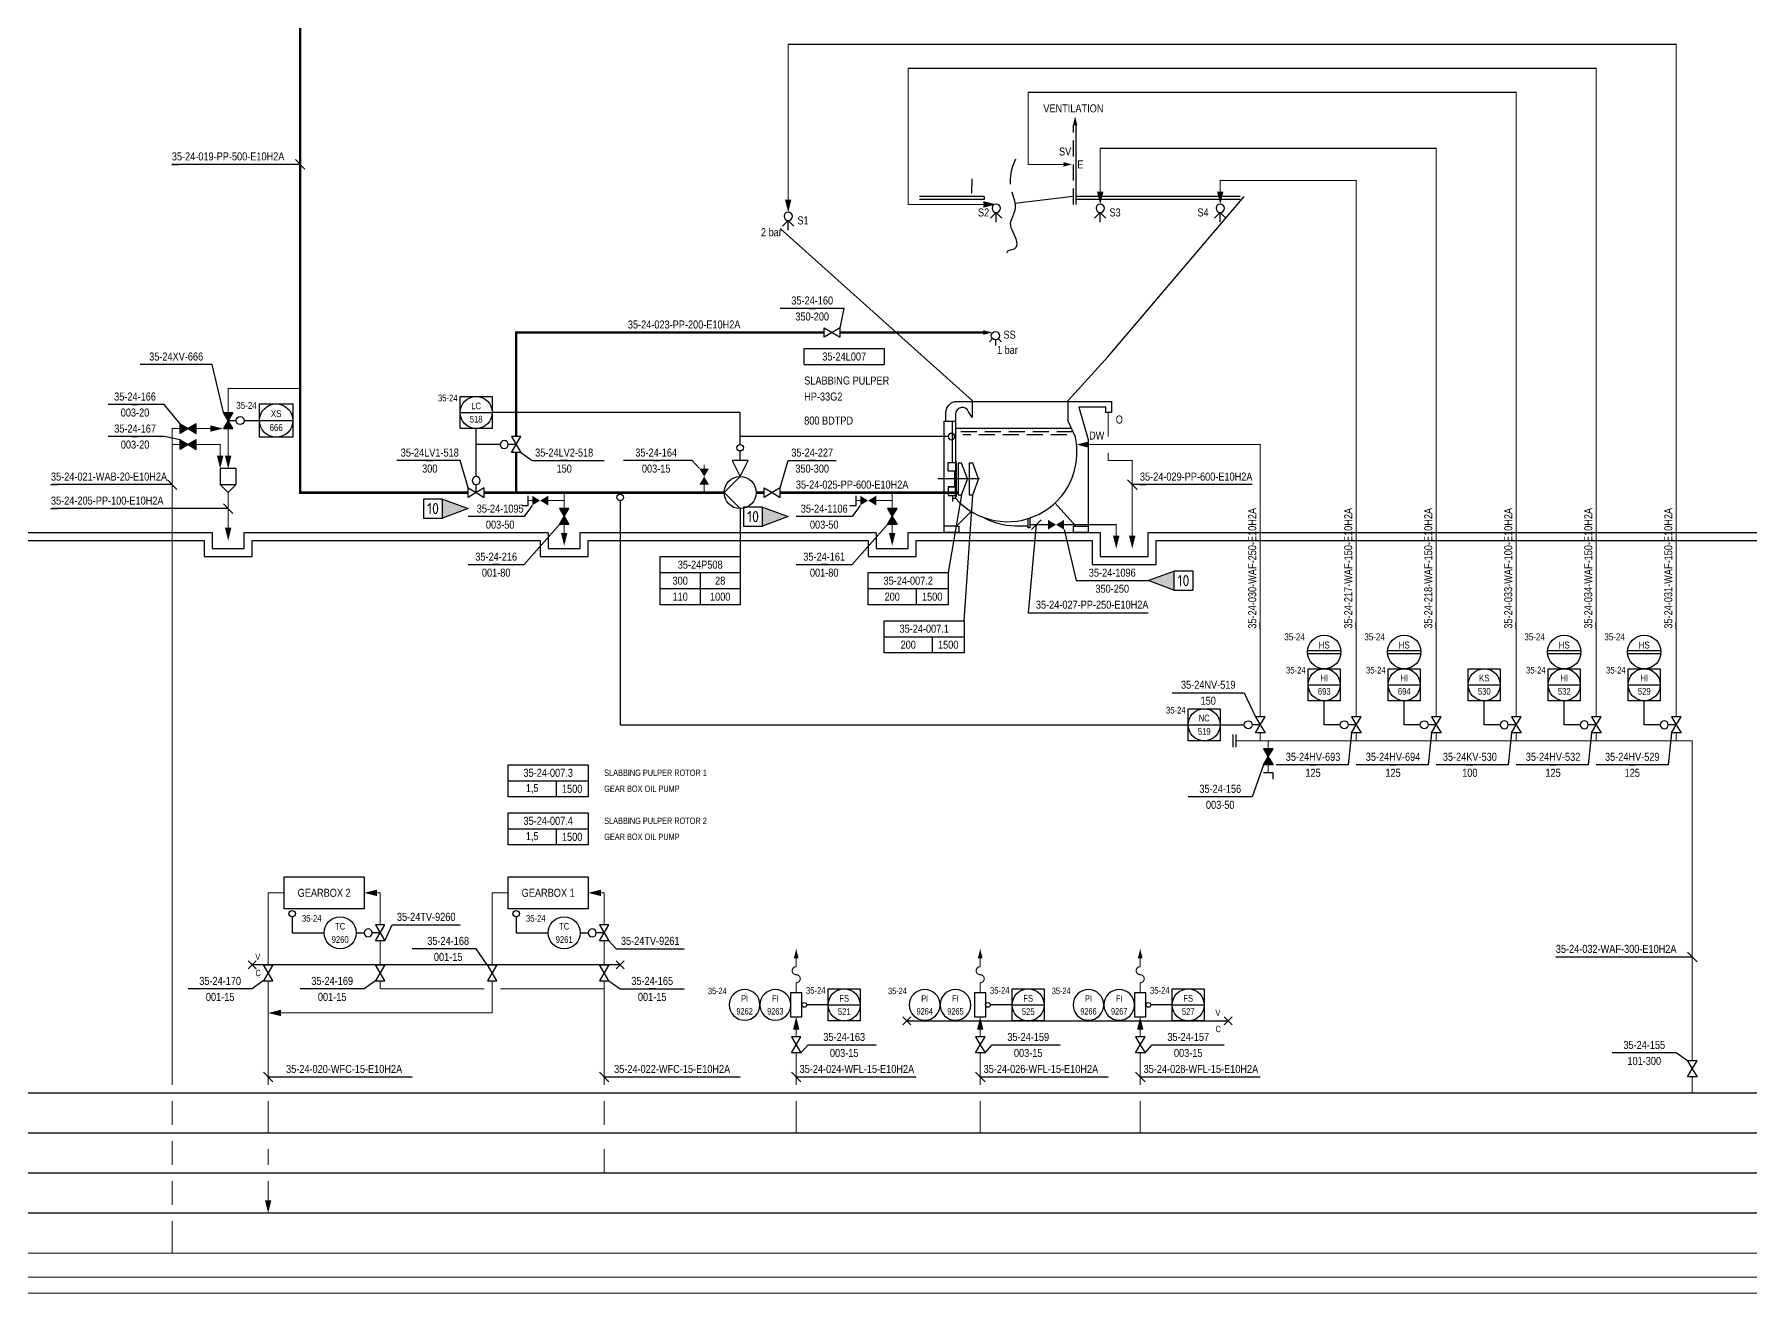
# Model space of a CAD drawing. Header units: millimetres. Extents: x -55 to 6506, y -5 to 599.
# Drawn here: x 949 to 1486, y 0 to 393 of the extents above; entities that cross this region are included whole.
import ezdxf
from ezdxf.enums import TextEntityAlignment as Align

# ---------------------------------------------------------------- set-up
doc = ezdxf.new("R2010")
doc.units = ezdxf.units.MM
doc.header["$LTSCALE"] = 10
doc.header["$MEASUREMENT"] = 0
doc.linetypes.add('DASHDOT', pattern=[25.4, 12.7, -6.35, 0, -6.35])
doc.linetypes.add('DASHED', pattern=[0.75, 0.5, -0.25])
doc.layers.get('0').update_dxf_attribs({"linetype": 'CONTINUOUS'})
for name, color, linetype in [('P-A-SHEET', 3, 'CONTINUOUS'), ('P-AIR', 7, 'CONTINUOUS'), ('P-COOLING_WATER', 3, 'CONTINUOUS'), ('P-CVPOS', 7, 'CONTINUOUS'), ('P-DELIVERY_LIMIT', 1, 'DASHDOT'), ('P-EQUIPMENT_POS', 7, 'CONTINUOUS'), ('P-EQUIPMENTS', 7, 'CONTINUOUS'), ('P-FITTINGS', 7, 'CONTINUOUS'), ('P-FLOOR', 7, 'CONTINUOUS'), ('P-INSTRPOS', 7, 'CONTINUOUS'), ('P-INSTRPOS_TEXTS', 7, 'CONTINUOUS'), ('P-INSTRU', 7, 'CONTINUOUS'), ('P-LINEPOS', 7, 'CONTINUOUS'), ('P-MASS1', 6, 'CONTINUOUS'), ('P-MOTOR_POS', 7, 'CONTINUOUS'), ('P-OTHER', 7, 'CONTINUOUS'), ('P-PUMP_POS', 7, 'CONTINUOUS'), ('P-PUMPS', 7, 'CONTINUOUS'), ('P-REJECT', 22, 'CONTINUOUS'), ('P-REVISIONS', 1, 'CONTINUOUS'), ('P-SEALING_WATER', 3, 'CONTINUOUS'), ('P-SYMB', 7, 'CONTINUOUS'), ('P-TEXT', 7, 'CONTINUOUS'), ('P-VALVEPOS', 7, 'CONTINUOUS'), ('P-VENTS', 7, 'CONTINUOUS'), ('P-WATER', 3, 'CONTINUOUS'), ('P-WHITE_WATER', 3, 'CONTINUOUS'), ('PI0ATT', 7, 'CONTINUOUS')]:
    doc.layers.add(name, color=color, linetype=linetype)
doc.styles.add('Arial', font='ARIALN.TTF')
doc.styles.add('ARIALN', font='ARIALN.TTF')
doc.styles.add('CTS_REV', font='isocp.shx')
doc.styles.add('ROMANS', font='ARIALN.TTF')
doc.styles.get("Standard").update_dxf_attribs({"font": 'ARIALN.TTF'})

# ---------------------------------------------------------------- blocks, each defined once
blk = doc.blocks.new('PPI_0900A')
at = {"color": 0, "linetype": 'ByBlock'}
blk.add_line((-1, 0), (1, 0), dxfattribs=at)
blk = doc.blocks.new('PPI_1200A')
at = {"color": 0, "linetype": 'ByBlock'}
blk.add_circle((0, 0), 6, dxfattribs=at)
blk = doc.blocks.new('PPI_1204A')
at = {"color": 0, "linetype": 'ByBlock'}
for p, q in [((-6, -6), (-6, 6)), ((-6, 6), (6, 6)), ((-6, 0), (6, 0)), ((6, 6), (6, -6)), ((6, -6), (-6, -6))]:
    blk.add_line(p, q, dxfattribs=at)
blk.add_circle((0, 0), 6, dxfattribs=at)
blk = doc.blocks.new('PPI_0100X')
at = {"color": 0}
blk.add_circle((0, 0), 0.75, dxfattribs=at)
at = {"layer": 'PI0ATT', "color": 0, "flags": 1}
for tag, p in [('ANTNIMI', (-0.88, -0.31)), ('ANTPOS', (-0.88, -0.39)), ('ANTPNIM', (-0.88, -0.48)), ('ANTDN', (-0.88, -0.56)), ('ANTPN', (-0.88, -0.64)), ('ANTMAT', (-0.88, -0.73)), ('ANTLIIT', (-0.88, -0.81)), ('ANTPITU', (-0.88, -0.89)), ('ANTERI1', (-0.88, -0.98)), ('ANTPHAV', (-0.88, -1.06)), ('ANTSIPO', (-0.88, -1.14)), ('ANTAILY', (-0.88, -1.23)), ('ANTTIH', (-0.88, -1.31)), ('ANTALUE', (-0.88, -1.39)), ('ANTKPAI', (-0.88, -1.48)), ('ANTLMP', (-0.88, -1.56)), ('ANTYLAM', (-0.88, -1.64)), ('ANTLISA', (-0.88, -1.73))]:
    blk.add_attdef(tag, p, '', height=0.05, dxfattribs=at)
blk = doc.blocks.new('PPI_1000A')
at = {"color": 0, "linetype": 'ByBlock'}
blk.add_line((-1, 0), (1, 0), dxfattribs=at)
blk = doc.blocks.new('P7A1120')
at = {"color": 0, "linetype": 'ByBlock'}
blk.add_line((0, 0), (0, 3), dxfattribs=at)
for points in [[(-3, 1.8), (0, 0), (-3, -1.8)], [(3, 1.8), (0, 0), (3, -1.8)]]:
    blk.add_lwpolyline(points, close=True, dxfattribs=at)
blk.add_lwpolyline([(-1.5, 4.5, 1), (1.5, 4.5, 1)], format="xyb", close=True, dxfattribs=at)
blk = doc.blocks.new('P7A0200')
at = {"color": 0, "linetype": 'ByBlock'}
for p, q in [((0, 5), (5, 0)), ((5, 0), (0, -5))]:
    blk.add_line(p, q, dxfattribs=at)
blk.add_lwpolyline([(0, -5, 1), (0, 5, 1)], format="xyb", close=True, dxfattribs=at)
blk = doc.blocks.new('PPI_1100A')
at = {"color": 0, "linetype": 'ByBlock'}
blk.add_line((0, 0), (2, 0), dxfattribs=at)
blk = doc.blocks.new('P7A1105')
at = {"color": 0, "linetype": 'ByBlock'}
for points in [[(-3, 1.8), (-3, -1.8), (0, 0)], [(0, 0), (3, 1.8), (3, -1.8)]]:
    blk.add_solid(points, dxfattribs=at)
blk = doc.blocks.new('P7A1305')
at = {"color": 0, "linetype": 'ByBlock'}
blk.add_solid([(-4, -1), (-4, 1), (0, 0)], dxfattribs=at)
blk = doc.blocks.new('P7A1100')
at = {"color": 0, "linetype": 'ByBlock'}
for points in [[(-3, -1.8), (-3, 1.8), (0, 0)], [(3, -1.8), (3, 1.8), (0, 0)]]:
    blk.add_lwpolyline(points, close=True, dxfattribs=at)
blk = doc.blocks.new('P7A1212')
at = {"color": 0, "linetype": 'ByBlock'}
for p, q in [((0, -1.5), (0, 1.5)), ((2, -1.5), (0, -1.5))]:
    blk.add_line(p, q, dxfattribs=at)
blk = doc.blocks.new('P7A13E8')
at = {"color": 0, "linetype": 'Continuous'}
for points in [[(0, 5), (0, 8)], [(-2.5, 5), (2.5, 5), (0, 0), (-2.5, 5)]]:
    blk.add_lwpolyline(points, dxfattribs=at)
for start, end in [(90, 270), (270, 90)]:
    blk.add_arc((0, 9), 1, start, end, dxfattribs=at)
blk = doc.blocks.new('CVMFD5F')
at = {"color": 0, "linetype": 'Continuous'}
blk.add_lwpolyline([(-1.5, 4.5, -1), (1.5, 4.5, -1), (-1.5, 4.5)], format="xyb", close=True, dxfattribs=at)
blk.add_lwpolyline([(0, 0), (0, 3)], dxfattribs=at)
at = {"layer": 'P-VENTS', "color": 7, "linetype": 'Continuous'}
for points in [[(-3, -1.8), (-3, 1.8), (0, 0)], [(3, -1.8), (3, 1.8), (0, 0)]]:
    blk.add_lwpolyline(points, close=True, dxfattribs=at)
blk = doc.blocks.new('CVM0194')
at = {"color": 0, "linetype": 'Continuous'}
blk.add_lwpolyline([(-1.5, 4.5, -1), (1.5, 4.5, -1), (-1.5, 4.5)], format="xyb", close=True, dxfattribs=at)
blk.add_lwpolyline([(0, 0), (0, 3)], dxfattribs=at)
at = {"layer": 'P-VENTS', "color": 7, "linetype": 'Continuous'}
for points in [[(-3, -1.8), (-3, 1.8), (0, 0)], [(3, -1.8), (3, 1.8), (0, 0)]]:
    blk.add_lwpolyline(points, close=True, dxfattribs=at)
blk = doc.blocks.new('PRM2AED')
h = blk.add_hatch(color=0)
h.paths.add_polyline_path([(-3, 1.8), (-3, -1.8), (0, 0)])
h.paths.add_polyline_path([(3, -1.8), (3, 1.8), (0, 0)])
at = {"layer": 'P-VENTS', "color": 7, "linetype": 'Continuous'}
for points in [[(-3, -1.8), (-3, 1.8), (0, 0)], [(3, -1.8), (3, 1.8), (0, 0)]]:
    blk.add_lwpolyline(points, close=True, dxfattribs=at)
blk = doc.blocks.new('P7A1304')
at = {"color": 0, "linetype": 'ByBlock'}
blk.add_line((1.5, 1.5), (-1.5, -1.5), dxfattribs=at)
blk = doc.blocks.new('PPI_1302A-25_0')
at = {"color": 0, "linetype": 'ByBlock'}
for p, q in [((0, -5), (0, 0)), ((0, 0), (25, 0)), ((25, 0), (25, -5)), ((0, -5), (25, -5))]:
    blk.add_line(p, q, dxfattribs=at)
blk = doc.blocks.new('PPI_0521A-25_0')
at = {"color": 0, "linetype": 'ByBlock'}
for p, q in [((0, 0), (25, 0)), ((0, -15), (0, 0)), ((25, 0), (25, -15)), ((0, -5), (25, -5)), ((12.5, -5), (12.5, -15)), ((0, -10), (25, -10)), ((25, -15), (0, -15))]:
    blk.add_line(p, q, dxfattribs=at)
blk = doc.blocks.new('p7a1370')
at = {"color": 0, "linetype": 'ByBlock'}
for p, q in [((1.25, 1.25), (-1.25, -1.25)), ((-1.25, 1.25), (1.25, -1.25))]:
    blk.add_line(p, q, dxfattribs=at)
blk = doc.blocks.new('CVM07D5')
at = {"color": 0, "linetype": 'Continuous'}
blk.add_lwpolyline([(-1.5, 4.5, -1), (1.5, 4.5, -1), (-1.5, 4.5)], format="xyb", close=True, dxfattribs=at)
blk.add_lwpolyline([(0, 0), (0, 3)], dxfattribs=at)
at = {"layer": 'P-VENTS', "color": 0, "linetype": 'Continuous'}
for points in [[(-3, -1.8), (-3, 1.8), (0, 0)], [(3, -1.8), (3, 1.8), (0, 0)]]:
    blk.add_lwpolyline(points, close=True, dxfattribs=at)
blk = doc.blocks.new('P7A1214')
at = {"color": 0, "linetype": 'ByBlock'}
for p, q in [((-1, 2), (-1, -2)), ((0, 2), (0, -2))]:
    blk.add_line(p, q, dxfattribs=at)
blk = doc.blocks.new('PRM1C26')
at = {"layer": 'P-OTHER'}
h = blk.add_hatch(color=0, dxfattribs=at)
h.dxf.hatch_style = 1
h.paths.add_polyline_path([(-3, -1.8), (-3, 1.8), (0, 0)])
h.paths.add_polyline_path([(3, -1.8), (3, 1.8), (0, 0)])
at = {"layer": 'P-VENTS', "color": 0, "linetype": 'Continuous'}
for points in [[(-3, -1.8), (-3, 1.8), (0, 0)], [(3, -1.8), (3, 1.8), (0, 0)]]:
    blk.add_lwpolyline(points, close=True, dxfattribs=at)
blk = doc.blocks.new('PPI_0102B')
at = {"color": 0, "linetype": 'ByBlock'}
blk.add_circle((0, -1), 1, dxfattribs=at)
blk = doc.blocks.new('PPI_1504A-25_0')
at = {"color": 0, "linetype": 'ByBlock'}
for p, q in [((0, 0), (25, 0)), ((0, -10), (0, 0)), ((25, 0), (25, -10)), ((0, -5), (25, -5)), ((15, -5), (15, -10)), ((25, -10), (0, -10))]:
    blk.add_line(p, q, dxfattribs=at)
blk = doc.blocks.new('PPI_1202A')
at = {"color": 0, "linetype": 'ByBlock'}
for p, q in [((-5.98, 0.5), (5.98, 0.5)), ((-5.98, -0.5), (5.98, -0.5))]:
    blk.add_line(p, q, dxfattribs=at)
blk.add_circle((0, 0), 6, dxfattribs=at)
blk = doc.blocks.new('PRME94B')
at = {"layer": 'P-OTHER'}
h = blk.add_hatch(color=0, dxfattribs=at)
h.paths.add_polyline_path([(-3, 1.8), (-3, -1.8), (0, 0)])
h.paths.add_polyline_path([(3, -1.8), (3, 1.8), (0, 0)])
at = {"layer": 'P-VENTS', "color": 0, "linetype": 'Continuous'}
for points in [[(-3, -1.8), (-3, 1.8), (0, 0)], [(3, -1.8), (3, 1.8), (0, 0)]]:
    blk.add_lwpolyline(points, close=True, dxfattribs=at)
blk.add_lwpolyline([(-1.5, 4.5, -1), (1.5, 4.5, -1), (-1.5, 4.5)], format="xyb", close=True, dxfattribs=at)
blk.add_lwpolyline([(0, 0), (0, 3)], dxfattribs=at)
blk = doc.blocks.new('PRME959')
at = {"layer": 'P-OTHER'}
h = blk.add_hatch(color=0, dxfattribs=at)
h.paths.add_polyline_path([(-3, 1.8), (-3, -1.8), (0, 0)])
h.paths.add_polyline_path([(3, -1.8), (3, 1.8), (0, 0)])
at = {"layer": 'P-VENTS', "color": 0, "linetype": 'Continuous'}
for points in [[(-3, -1.8), (-3, 1.8), (0, 0)], [(3, -1.8), (3, 1.8), (0, 0)]]:
    blk.add_lwpolyline(points, close=True, dxfattribs=at)
blk = doc.blocks.new('PRME965')
at = {"layer": 'P-OTHER'}
h = blk.add_hatch(color=0, dxfattribs=at)
h.paths.add_polyline_path([(-3, 1.8), (-3, -1.8), (0, 0)])
h.paths.add_polyline_path([(3, -1.8), (3, 1.8), (0, 0)])
at = {"layer": 'P-VENTS', "color": 0, "linetype": 'Continuous'}
for points in [[(-3, -1.8), (-3, 1.8), (0, 0)], [(3, -1.8), (3, 1.8), (0, 0)]]:
    blk.add_lwpolyline(points, close=True, dxfattribs=at)
blk = doc.blocks.new('P7A1220')
at = {"color": 0, "linetype": 'ByBlock'}
for p, q in [((-1.8, -4.3), (0, -2.5)), ((0, -5.5), (0, -2.5)), ((0, -2.5), (1.8, -4.3))]:
    blk.add_line(p, q, dxfattribs=at)
blk.add_lwpolyline([(-1.3, -1.2, 1), (1.3, -1.2, 1)], format="xyb", close=True, dxfattribs=at)
blk = doc.blocks.new('CVMF6FF')
at = {"color": 0, "linetype": 'Continuous'}
blk.add_lwpolyline([(-1.5, 4.5, -1), (1.5, 4.5, -1), (-1.5, 4.5)], format="xyb", close=True, dxfattribs=at)
blk.add_lwpolyline([(0, 0), (0, 3)], dxfattribs=at)
at = {"layer": 'P-VENTS', "color": 0, "linetype": 'Continuous'}
for points in [[(-3, -1.8), (-3, 1.8), (0, 0)], [(3, -1.8), (3, 1.8), (0, 0)]]:
    blk.add_lwpolyline(points, close=True, dxfattribs=at)
blk = doc.blocks.new('P7A1372')
at = {"color": 0, "linetype": 'ByBlock'}
blk.add_lwpolyline([(-14, 3), (-14, -3), (-8, -3), (-8, 3)], close=True, dxfattribs=at)
blk.add_lwpolyline([(-8, 3), (0, 0), (-8, -3)], dxfattribs=at)
blk.add_solid([(-8, -3), (-8, 3), (0, 0)], dxfattribs=at)
at = {"color": 7, "linetype": 'Continuous', "style": 'CTS_REV'}
blk.add_attdef('A', text='', height=3.5, dxfattribs=at).set_placement((-11, 0), align=Align.MIDDLE)
blk = doc.blocks.new('P7A1369')
at = {"color": 0, "linetype": 'ByBlock'}
blk.add_lwpolyline([(8, -3), (0, 0), (8, 3)], dxfattribs=at)
blk.add_lwpolyline([(14, -3), (14, 3), (8, 3), (8, -3)], close=True, dxfattribs=at)
blk.add_solid([(8, 3), (8, -3), (0, 0)], dxfattribs=at)
at = {"color": 7, "linetype": 'Continuous', "style": 'CTS_REV'}
blk.add_attdef('A', text='', height=3.5, dxfattribs=at).set_placement((11, 0), align=Align.MIDDLE)

msp = doc.modelspace()

# ---------------------------------------------------------------- linework, layer by layer
at = {"layer": 'P-A-SHEET', "color": 7, "const_width": 0.35}
for points in [[(-50, 0), (6501, 0), (6501, 594), (-50, 594)], [(-45, 5), (6496, 5), (6496, 589), (-45, 589)]]:
    msp.add_lwpolyline(points, close=True, dxfattribs=at)
at = {"layer": 'P-AIR', "linetype": 'DASHED'}
msp.add_lwpolyline([(1274.2, 340), (1274.2, 364.7)], dxfattribs=at)
at = {"layer": 'P-AIR'}
msp.add_lwpolyline([(1275, 340), (1275, 364.7)], dxfattribs=at)
at = {"layer": 'P-COOLING_WATER', "const_width": 0.35}
for points in [[(5972.5, 37.5), (15, 37.5)], [(15, 25), (5972.5, 25)]]:
    msp.add_lwpolyline(points, dxfattribs=at)
at = {"layer": 'P-CVPOS'}
for points in [[(1008.5, 275), (1005, 290), (982.5, 290)], [(1085, 251.5), (1082.5, 260), (1062.75, 260)], [(1101.5, 262.5), (1105, 260), (1127.5, 260)], [(1305, 187.5), (1327.5, 187.5), (1331, 180)], [(1361, 175), (1360, 165), (1337.5, 165)], [(1386, 175), (1385, 165), (1362.5, 165)], [(1411, 175), (1410, 165), (1387.5, 165)], [(1436, 175), (1435, 165), (1412.5, 165)], [(1461, 175), (1460, 165), (1437.5, 165)], [(1059, 110), (1061.25, 115), (1082.5, 115)], [(1129, 110), (1131.25, 107.5), (1152.5, 107.5)]]:
    msp.add_lwpolyline(points, dxfattribs=at)
at = {"layer": 'P-DELIVERY_LIMIT'}
for points in [[(1132.5, 102.5), (1017.5, 102.5)], [(1222.02, 85), (1322.5, 85)]]:
    msp.add_lwpolyline(points, dxfattribs=at)
at = {"layer": 'P-EQUIPMENTS'}
for points in [[(1237.28, 249.14), (1237.28, 248.25, 0.774592), (1274.74, 267.27), (1272.5, 272.35), (1272.5, 278.75), (1285, 292.5), (1327.5, 342.5)], [(1182.5, 332.5), (1242.5, 278.75), (1242.5, 273.46), (1241.37, 275.27, 0.827046), (1237.28, 274.49), (1237.28, 268.5), (1237.28, 259.36)], [(1234.27, 272.35), (1234.27, 274.98, -0.414214), (1237.77, 278.48), (1242.5, 278.48)], [(1260.03, 239.5), (1255.77, 239.5, -0.123626), (1245.61, 242.4)]]:
    msp.add_lwpolyline(points, format="xyb", dxfattribs=at)
for points in [[(1242.5, 278.48), (1272.5, 278.48)], [(1272.5, 278.48), (1286.04, 278.48), (1286.04, 275), (1284.22, 275), (1284.22, 276.66), (1275.84, 276.66), (1278.75, 266.58), (1278.75, 237.5), (1274.2, 237.5), (1274.2, 239.55), (1274.9, 239.55), (1268.38, 246.74)], [(1242.15, 244.13), (1237.62, 239.55), (1238.33, 239.55), (1238.33, 237.5), (1233.75, 237.5), (1233.75, 272.35), (1234.27, 272.35), (1237.28, 272.35)], [(1236.29, 259.36), (1236.29, 272.35)], [(1273.54, 270), (1237.28, 270)], [(1235, 251.8), (1237.28, 251.8), (1237.28, 256.7), (1236.92, 256.7), (1236.92, 251.8)], [(1236.29, 249.14), (1236.29, 247.25)], [(1236.29, 248.25), (1237.28, 248.25)], [(1237.28, 249.14), (1237.28, 248.25)], [(1260.53, 239), (1260.03, 239), (1260.03, 241.88)], [(1260.53, 242.04), (1260.53, 240), (1260.53, 239)], [(1237.62, 239.55), (1233.75, 239.55)], [(1274.9, 239.55), (1278.75, 239.55)]]:
    msp.add_lwpolyline(points, dxfattribs=at)
at = {"layer": 'P-EQUIPMENTS', "linetype": 'DASHED'}
for points in [[(1273.98, 269), (1237.28, 269)], [(1272.07, 268), (1239.52, 268)]]:
    msp.add_lwpolyline(points, dxfattribs=at)
at = {"layer": 'P-EQUIPMENTS'}
for points in [[(1237.28, 256.7), (1235, 256.7), (1235, 259.36), (1237.28, 259.36)], [(1237.62, 254.25), (1237.62, 259.15), (1237.62, 259.64), (1237.28, 259.64), (1237.28, 249.35), (1237.28, 248.86), (1237.62, 248.86)], [(1237.28, 251.8), (1235, 251.8), (1235, 249.14), (1237.28, 249.14)]]:
    msp.add_lwpolyline(points, close=True, dxfattribs=at)
at = {"layer": 'P-FLOOR'}
for points in [[(772.5, 237.5), (1005, 237.5), (1005, 232.5), (1015, 232.5), (1015, 237.5), (1110, 237.5), (1110, 232.5), (1120, 232.5), (1120, 237.5), (1212.5, 237.5), (1212.5, 232.5), (1222.5, 232.5), (1222.5, 237.5), (1282.5, 237.5), (1282.5, 230), (1297.5, 230), (1297.5, 237.5), (1501.25, 237.5)], [(775, 235), (1002.5, 235), (1002.5, 230), (1017.5, 230), (1017.5, 235), (1107.5, 235), (1107.5, 230), (1122.5, 230), (1122.5, 235), (1210, 235), (1210, 230), (1225, 230), (1225, 235), (1280, 235), (1280, 227.5), (1300, 227.5), (1300, 235), (1498.75, 235)]]:
    msp.add_lwpolyline(points, dxfattribs=at)
at = {"layer": 'P-INSTRU'}
for points in [[(1235, 267.5), (1170, 267.5), (1170, 275), (1092.5, 275)], [(1015, 272.5), (1019.78, 272.5)], [(1087.5, 255), (1087.5, 270)], [(1095, 265), (1087.5, 265)], [(1170, 265), (1170, 267.5)], [(1132.5, 247.5), (1132.5, 177.5), (1310, 177.5)], [(1357.5, 177.5), (1352.5, 177.5), (1352.5, 185)], [(1382.5, 177.5), (1377.5, 177.5), (1377.5, 185)], [(1407.5, 177.5), (1402.5, 177.5), (1402.5, 185)], [(1432.5, 177.5), (1427.5, 177.5), (1427.5, 185)], [(1457.5, 177.5), (1452.5, 177.5), (1452.5, 185)], [(1320, 177.5), (1327.5, 177.5)], [(1030, 117.5), (1030, 112.5), (1040, 112.5)], [(1100, 117.5), (1100, 112.5), (1110, 112.5)], [(1050, 112.5), (1052.5, 112.5)], [(1120, 112.5), (1122.5, 112.5)], [(1197.5, 90), (1190.79, 90)], [(1255, 90), (1248.16, 90)], [(1305, 90), (1298.31, 90)]]:
    msp.add_lwpolyline(points, dxfattribs=at)
at = {"layer": 'P-LINEPOS'}
for points in [[(1032.5, 352.5), (992.5, 352.5)], [(992.5, 252.5), (955, 252.5)], [(1330, 252.5), (1292.5, 252.5)], [(1010, 245), (955, 245)], [(1262.5, 240), (1260, 212.5), (1297.5, 212.5)], [(1425, 105), (1467.5, 105)], [(1022.5, 67.5), (1067.5, 67.5)], [(1127.5, 67.5), (1170, 67.5)], [(1187.5, 67.5), (1225, 67.5)], [(1245, 67.5), (1285, 67.5)], [(1295, 67.5), (1332.5, 67.5)]]:
    msp.add_lwpolyline(points, dxfattribs=at)
at = {"layer": 'P-MASS1', "const_width": 0.8}
for points in [[(1085, 250), (1032.5, 250), (1032.5, 474.7)], [(1196.25, 300), (1100, 300), (1100, 267.5)], [(1201.25, 300), (1245.95, 300)], [(1100, 262.5), (1100, 250)], [(1090, 250), (1165, 250)], [(1165, 250), (1150, 250)], [(1175, 250), (1177.5, 250)], [(1182.5, 250), (1237.96, 250)]]:
    msp.add_lwpolyline(points, dxfattribs=at)
at = {"layer": 'P-OTHER'}
for points in [[(1242.43, 343.5), (1242.5, 348)], [(1246.25, 342.5), (1226, 342.5)], [(1246.25, 341.5), (1226, 341.5)], [(1246.25, 341.5), (1238.22, 341.5)], [(1246.25, 342.5), (1246.25, 341.5)], [(1274.03, 342.5), (1255.86, 340.3)], [(1326.25, 342.5), (1275.03, 342.5)], [(1326.25, 341.5), (1275.03, 341.5)], [(1007.5, 252.5), (1012.5, 252.5), (1012.5, 257.5), (1007.5, 257.5), (1007.5, 252.5)], [(1182.5, 251.5), (1185, 260), (1200, 260)], [(1012.5, 252.5), (1010, 250), (1007.5, 252.5)], [(1241.25, 254.25), (1231.72, 254.25)], [(1244.75, 254.25), (1235.22, 254.25)], [(1239.15, 249.35), (1235, 225)], [(1240, 210), (1242.65, 249.35)], [(1170, 245), (1170, 230)], [(1274.2, 237.5), (1274.2, 239.55)], [(1274.2, 239.55), (1274.9, 239.55)], [(1027.5, 130), (1052.5, 130), (1052.5, 120), (1027.5, 120), (1027.5, 130)], [(1097.5, 130), (1122.5, 130), (1122.5, 120), (1097.5, 120), (1097.5, 130)], [(1090.96, 102.5), (1087.5, 107.5), (1067.5, 107.5)], [(1020.96, 97.5), (1017.5, 95), (997.5, 95)], [(1056, 97.5), (1052.5, 95), (1032.5, 95)], [(1129, 97.5), (1132.5, 95), (1152.5, 95)], [(1465.96, 72.5), (1462.5, 75), (1442.5, 75)]]:
    msp.add_lwpolyline(points, dxfattribs=at)
for points in [[(1238.1, 249.35), (1239.15, 249.35), (1240.9, 253.9), (1240.9, 254.6), (1239.15, 259.15), (1238.1, 259.15)], [(1241.6, 249.35), (1242.65, 249.35), (1244.4, 253.9), (1244.4, 254.6), (1242.65, 259.15), (1241.6, 259.15)], [(1185.75, 86.25), (1189.25, 86.25), (1189.25, 93.75), (1185.75, 93.75), (1185.75, 86.25)], [(1243.25, 86.25), (1246.75, 86.25), (1246.75, 93.75), (1243.25, 93.75), (1243.25, 86.25)], [(1293.25, 86.25), (1296.75, 86.25), (1296.75, 93.75), (1293.25, 93.75), (1293.25, 86.25)]]:
    msp.add_lwpolyline(points, close=True, dxfattribs=at)
msp.add_open_spline([(1256.06, 354.09), (1254.46, 350.91), (1254.2, 348.38), (1254.41, 346.32)], degree=3, dxfattribs=at)
msp.add_open_spline([(1254.88, 343.94), (1255.17, 342.89), (1257.01, 337.96), (1252.53, 334.17), (1256.61, 329.92), (1256.41, 325.47), (1252.97, 325.7), (1253.3, 324.89)], degree=3, knots=[14.998752, 14.998752, 14.998752, 14.998752, 16.380529, 22.51545, 28.555945, 30.970318, 33.601473, 33.601473, 33.601473, 33.601473], dxfattribs=at)
at = {"layer": 'P-REJECT', "const_width": 0.35}
for points in [[(1010, 275), (1010, 282.5), (1032.5, 282.5)], [(1285, 275), (1285, 267.5)], [(1010, 261.5), (1010, 270)], [(1158.75, 257.5), (1158.75, 258.75)], [(1292.5, 236.5), (1292.5, 260), (1285, 260), (1285, 262.5)], [(1158.75, 250), (1158.75, 252.5)], [(1010, 239), (1010, 250)], [(1105, 247.5), (1103.75, 247.5)], [(1115, 247.5), (1110, 247.5)], [(1115, 250), (1115, 245)], [(1207.5, 247.5), (1206.25, 247.5)], [(1217.5, 247.5), (1212.5, 247.5)], [(1217.5, 250), (1217.5, 245)], [(1115, 240), (1115, 234.88)], [(1217.5, 240), (1217.5, 234.88)], [(1260.53, 240), (1266.19, 240)], [(1271.19, 240), (1287.5, 240), (1287.5, 236.5)]]:
    msp.add_lwpolyline(points, dxfattribs=at)
at = {"layer": 'P-SEALING_WATER', "const_width": 0.35}
for points in [[(1187.5, 93.75), (1187.5, 96.94), (1187.5, 96.94, 1), (1187.5, 99.44, -1), (1187.5, 101.94), (1187.5, 105.59)], [(1245, 93.75), (1245, 96.94), (1245, 96.94, 1), (1245, 99.44, -1), (1245, 101.94), (1245, 105.59)], [(1295, 93.75), (1295, 96.94), (1295, 96.94, 1), (1295, 99.44, -1), (1295, 101.94), (1295, 105.59)]]:
    msp.add_lwpolyline(points, format="xyb", dxfattribs=at)
for points in [[(1187.5, 75), (1187.5, 65)], [(1187.5, 60), (1187.5, 50)], [(15, 50), (5972.5, 50)]]:
    msp.add_lwpolyline(points, dxfattribs=at)
at = {"layer": 'P-SYMB'}
for points in [[(1248.85, 298.09), (1247.85, 297.1)], [(1248.85, 298.09), (1247.85, 297.1)], [(1249.75, 297.72), (1249.75, 295.93)], [(1249.75, 297.72), (1249.75, 295.93)], [(1250.66, 298.09), (1251.66, 297.1)], [(1250.66, 298.09), (1251.66, 297.1)]]:
    msp.add_lwpolyline(points, dxfattribs=at)
msp.add_circle((1249.75, 299), 1.28, dxfattribs=at)
msp.add_circle((1249.75, 299), 1.28, dxfattribs=at)
at = {"layer": 'P-VALVEPOS'}
for points in [[(1201.25, 301.5), (1202.5, 307.5), (1182.5, 307.5)], [(995, 271.5), (990, 277.5), (972.5, 277.5)], [(995, 266.5), (990, 267.5), (972.5, 267.5)], [(1157.25, 257.5), (1155, 260), (1133.5, 260)], [(1105, 246), (1102.5, 242.5), (1085, 242.5)], [(1207.5, 246), (1205, 242.5), (1187.5, 242.5)], [(1085, 227.5), (1102.5, 227.5), (1113.5, 240)], [(1187.5, 227.5), (1205, 227.5), (1216, 240)], [(1271.19, 238.46), (1275, 222.5), (1297.5, 222.5)], [(1333.5, 165), (1330, 155), (1310, 155)], [(1189, 75), (1191.25, 77.5), (1212.5, 77.5)], [(1246.5, 75), (1248.75, 77.5), (1270, 77.5)], [(1296.5, 75), (1298.75, 77.5), (1321.25, 77.5)], [(1246.5, 75), (1246.5, 75)], [(1296.5, 75), (1296.5, 75)]]:
    msp.add_lwpolyline(points, dxfattribs=at)
at = {"layer": 'P-WATER', "const_width": 0.35}
for points in [[(1185, 340), (1185, 390), (1462.5, 390), (1462.5, 180)], [(1282.5, 342.5), (1282.5, 357.5), (1387.5, 357.5), (1387.5, 180)], [(1320, 342.5), (1320, 347.5), (1362.5, 347.5), (1362.5, 180)], [(995, 270), (992.5, 270), (992.5, 65)], [(1004.38, 270), (1000, 270)], [(995, 265), (992.5, 265)], [(1007.5, 260), (1007.5, 265), (1000, 265)], [(1335, 172.5), (1335, 170)], [(1362.5, 175), (1362.5, 172.5)], [(1387.5, 175), (1387.5, 172.5)], [(1335, 165), (1335, 162.5)], [(1027.5, 125), (1022.5, 125), (1022.5, 102.5)], [(1057.5, 115), (1057.5, 125), (1056.5, 125)], [(1097.5, 125), (1092.5, 125), (1092.5, 102.5)], [(1127.5, 115), (1127.5, 125), (1126.5, 125)], [(1057.5, 107.5), (1057.5, 110)], [(1057.5, 110), (1057.5, 102.5)], [(1127.5, 110), (1127.5, 102.5)], [(1022.5, 97.5), (1022.5, 90)], [(1022.5, 95), (1022.5, 97.5)], [(1092.5, 97.5), (1092.5, 87.5), (1025, 87.5)], [(1057.5, 97.5), (1057.5, 95)], [(1127.5, 97.5), (1127.5, 65)], [(1127.5, 97.5), (1127.5, 95)], [(1090, 95), (1057.5, 95)], [(1127.5, 95), (1095, 95)], [(1022.5, 65), (1022.5, 90)], [(1187.5, 80), (1187.5, 82.25)], [(1245, 80), (1245, 82.25)], [(1295, 80), (1295, 82.25)], [(1187.5, 75), (1187.5, 75)], [(1245, 65), (1245, 75)], [(1295, 75), (1295, 75)], [(1295, 75), (1295, 65)], [(992.5, 60), (992.5, 52.5)], [(1022.5, 50), (1022.5, 60)], [(1127.5, 60), (1127.5, 52.5)], [(1245, 50), (1245, 60)], [(1295, 60), (1295, 50)], [(992.5, 47.5), (992.5, 40)], [(1022.5, 40), (1022.5, 45)], [(1127.5, 45), (1127.5, 37.5)], [(992.5, 35), (992.5, 27.5)], [(1022.5, 29), (1022.5, 35)], [(992.5, 22.5), (992.5, 12.5)], [(15, 12.5), (5272.5, 12.5)]]:
    msp.add_lwpolyline(points, dxfattribs=at)
at = {"layer": 'P-WHITE_WATER', "const_width": 0.35}
for points in [[(1222.5, 382.5), (1340, 382.5)], [(1246, 340), (1222.5, 340), (1222.5, 382.5), (1437.5, 382.5), (1437.5, 180)], [(1412.5, 180), (1412.5, 375), (1260, 375), (1260, 352.5), (1270.95, 352.5)], [(1279, 265), (1332.5, 265), (1332.5, 180)], [(1467.5, 72.5), (1467.5, 172.5), (1325, 172.5)], [(1332.5, 175), (1332.5, 172.5)], [(1412.5, 175), (1412.5, 172.5)], [(1437.5, 175), (1437.5, 172.5)], [(1462.5, 175), (1462.5, 172.5)], [(1467.5, 62.5), (390, 62.5), (390, 67.5)], [(1467.5, 67.5), (1467.5, 62.5)], [(2093, 62.5), (1467.5, 62.5)]]:
    msp.add_lwpolyline(points, dxfattribs=at)

# ---------------------------------------------------------------- block references
at = {"layer": 'P-CVPOS', "color": 140, "rotation": 180}
msp.add_blockref('PPI_1000A', (993.75, 290), dxfattribs=at)
at = {"layer": 'P-CVPOS', "color": 140}
for p in [(1073, 260), (1316.25, 187.5), (1349, 165), (1374, 165), (1398, 165), (1424, 165), (1448.75, 165)]:
    msp.add_blockref('PPI_1000A', p, dxfattribs=at)
at = {"layer": 'P-CVPOS', "color": 140, "xscale": -1}
msp.add_blockref('PPI_1000A', (1115, 260), dxfattribs=at)
at = {"layer": 'P-CVPOS', "color": 140, "xscale": -1, "rotation": 180}
for p in [(1071.88, 115), (1141.88, 107.5)]:
    msp.add_blockref('PPI_1000A', p, dxfattribs=at)
at = {"layer": 'P-DELIVERY_LIMIT', "xscale": -1}
for p in [(1017.5, 102.5), (1132.5, 102.5), (1222.02, 85), (1322.5, 85)]:
    msp.add_blockref('p7a1370', p, dxfattribs=at)
at = {"layer": 'P-EQUIPMENT_POS', "color": 140}
msp.add_blockref('PPI_1302A-25_0', (1190, 295), dxfattribs=at)
at = {"layer": 'P-FITTINGS'}
for p in [(1250, 340), (1282.5, 340), (1320, 340), (1185, 337.5)]:
    msp.add_blockref('P7A1220', p, dxfattribs=at)
at = {"layer": 'P-FITTINGS', "xscale": -1, "rotation": 180}
msp.add_blockref('P7A1214', (1325, 172.5), dxfattribs=at)
at = {"layer": 'P-INSTRPOS', "color": 140}
for name, p, xscale, yscale, zscale in [('PPI_1204A', (1025, 272.5), 0.87, 0.87, 0.87), ('PPI_1204A', (1352.5, 190), 0.8333, 0.8333, 0.8333), ('PPI_1204A', (1377.5, 190), 0.8333, 0.8333, 0.8333), ('PPI_1204A', (1427.5, 190), 0.8333, 0.8333, 0.8333), ('PPI_1204A', (1452.5, 190), 0.8333, 0.8333, 0.8333), ('PPI_1200A', (1045, 112.5), 0.8333, 0.8333, 0.8333), ('PPI_1200A', (1115, 112.5), 0.8333, 0.8333, 0.8333)]:
    msp.add_blockref(name, p, dxfattribs=dict(at, xscale=xscale, yscale=yscale, zscale=zscale))
at = {"layer": 'P-INSTRPOS', "color": 1, "xscale": 0.87, "yscale": 0.87, "zscale": 0.87}
for p in [(1352.5, 200.22), (1377.5, 200.22), (1427.5, 200.22), (1452.5, 200.22)]:
    msp.add_blockref('PPI_1202A', p, dxfattribs=at)
at = {"layer": 'P-INSTRU', "color": 140}
for name, p, xscale, yscale, zscale in [('PPI_1204A', (1087.5, 275), 0.833333333333334, 0.833333333333334, 0.833333333333334), ('PPI_1204A', (1402.5, 190), 0.833333333333334, 0.833333333333334, 0.833333333333334), ('PPI_1204A', (1315, 177.5), 0.833333333333334, 0.833333333333334, 0.833333333333334), ('PPI_1200A', (1171.38, 90), -0.8, 0.8, 0.8), ('PPI_1200A', (1180.98, 90), -0.8, 0.8, 0.8), ('PPI_1204A', (1202.5, 90), 0.833333333333334, 0.833333333333334, 0.833333333333334), ('PPI_1200A', (1227.65, 90), -0.8, 0.8, 0.8), ('PPI_1200A', (1237.25, 90), -0.8, 0.8, 0.8), ('PPI_1204A', (1260, 90), 0.833333333333334, 0.833333333333334, 0.833333333333334), ('PPI_1200A', (1278.82, 90), -0.8, 0.8, 0.8), ('PPI_1200A', (1288.42, 90), -0.8, 0.8, 0.8), ('PPI_1204A', (1310, 90), 0.833333333333334, 0.833333333333334, 0.833333333333334)]:
    msp.add_blockref(name, p, dxfattribs=dict(at, xscale=xscale, yscale=yscale, zscale=zscale))
at = {"layer": 'P-INSTRU', "color": 140, "xscale": -1, "rotation": 89.99999999999984}
msp.add_blockref('PPI_0102B', (1235, 267.5), dxfattribs=at)
at = {"layer": 'P-INSTRU', "color": 140, "rotation": 180}
for p in [(1132.5, 247.5), (1030, 117.5), (1100, 117.5)]:
    msp.add_blockref('PPI_0102B', p, dxfattribs=at)
at = {"layer": 'P-INSTRU', "color": 140}
for p in [(1190.04, 90), (1247.41, 90), (1297.56, 90)]:
    msp.add_blockref('PPI_0100X', p, dxfattribs=at)
at = {"layer": 'P-LINEPOS', "xscale": -1}
for p in [(1032.5, 352.5), (992.5, 252.5), (1292.5, 252.5), (1010, 245), (1467.5, 105), (1022.5, 67.5), (1127.5, 67.5), (1187.5, 67.5), (1245, 67.5), (1295, 67.5)]:
    msp.add_blockref('P7A1304', p, dxfattribs=at)
at = {"layer": 'P-LINEPOS', "color": 140}
for p in [(992.4, 352.5), (1134.9, 300), (954.63, 252.5), (1294.9, 252.5), (1187.4, 250), (954.63, 245), (1262.4, 212.5), (1424.86, 105), (1028.1, 67.5), (1130.6, 67.5), (1188.56, 67.5), (1246.06, 67.5), (1296.06, 67.5)]:
    msp.add_blockref('PPI_1100A', p, dxfattribs=at)
at = {"layer": 'P-LINEPOS', "xscale": -1, "rotation": 89.99999999999984}
msp.add_blockref('P7A1304', (1262.5, 240), dxfattribs=at)
at = {"layer": 'P-LINEPOS', "color": 140, "rotation": 90}
for p in [(1332.5, 207.5), (1362.5, 207.5), (1387.5, 207.5), (1412.5, 207.5), (1437.5, 207.5), (1462.5, 207.5)]:
    msp.add_blockref('PPI_1100A', p, dxfattribs=at)
at = {"layer": 'P-MOTOR_POS', "color": 140}
for p in [(1210, 225), (1215, 210), (1097.5, 165), (1097.5, 150)]:
    msp.add_blockref('PPI_1504A-25_0', p, dxfattribs=at)
at = {"layer": 'P-PUMP_POS', "color": 140}
msp.add_blockref('PPI_0521A-25_0', (1145, 230), dxfattribs=at)
at = {"layer": 'P-PUMPS', "xscale": -1}
msp.add_blockref('P7A0200', (1170, 250), dxfattribs=at)
at = {"layer": 'P-REVISIONS'}
for name, p in [('P7A1372', (1085, 245)), ('P7A1372', (1185, 242.5)), ('P7A1369', (1297.5, 222.5))]:
    msp.add_blockref(name, p, dxfattribs=at).add_auto_attribs({'A': '10'})
at = {"layer": 'P-SYMB'}
for p, xscale, yscale, zscale, rotation in [((1274.64, 367.5), -0.7, 0.7, 0.7, 270), ((1273.75, 352.5), -0.7, 0.7, 0.7, 180), ((1248.75, 300), -0.7, 0.7, 0.7, 180), ((1187.5, 107.5), 0.75, 0.75, 0.75, 90.00000000000001), ((1245, 107.5), 0.75, 0.75, 0.75, 90.00000000000001), ((1295, 107.5), 0.75, 0.75, 0.75, 90.00000000000001)]:
    msp.add_blockref('P7A1305', p, dxfattribs=dict(at, xscale=xscale, yscale=yscale, zscale=zscale, rotation=rotation))
for p, rotation in [((1282.5, 340), 270), ((1320, 340), 270), ((1185, 337.5), 270), ((1007.5, 257.5), 270), ((1010, 257.5), 270), ((1010, 235), 270), ((1052.5, 125), 180), ((1122.5, 125), 180), ((1187.5, 86.25), 90), ((1245, 86.25), 90), ((1295, 86.25), 90)]:
    msp.add_blockref('P7A1305', p, dxfattribs=dict(at, rotation=rotation))
for p in [(1250, 340), (1008.38, 270)]:
    msp.add_blockref('P7A1305', p, dxfattribs=at)
at = {"layer": 'P-SYMB', "xscale": -1}
for name, p in [('P7A13E8', (1170, 255)), ('P7A1305', (1275, 265)), ('P7A1212', (1103.75, 247.5)), ('P7A1212', (1206.25, 247.5)), ('P7A1305', (1022.5, 87.5))]:
    msp.add_blockref(name, p, dxfattribs=at)
for name, p, rotation in [('P7A1305', (1115, 233.38), 89.99999999999982), ('P7A1305', (1217.5, 233.38), 89.99999999999984), ('P7A1305', (1287.5, 232.5), 89.99999999999984), ('P7A1305', (1292.5, 232.5), 89.99999999999984), ('P7A1212', (1335, 162.5), 89.99999999999982), ('P7A1305', (1022.5, 25), 89.9999999999998)]:
    msp.add_blockref(name, p, dxfattribs=dict(at, rotation=rotation))
at = {"layer": 'P-VALVEPOS', "color": 140}
for p in [(1192.5, 307.5), (980.9, 277.5), (980.92, 267.5), (1143.75, 260), (1286.25, 222.5), (1202.5, 77.5), (1260, 77.5), (1310, 77.5)]:
    msp.add_blockref('PPI_0900A', p, dxfattribs=at)
at = {"layer": 'P-VALVEPOS', "color": 140, "rotation": 180}
for p in [(1192.5, 260), (1095, 242.5)]:
    msp.add_blockref('PPI_0900A', p, dxfattribs=at)
at = {"layer": 'P-VALVEPOS', "color": 140, "xscale": -1}
for p in [(1196.25, 242.5), (1093.75, 227.5), (1196.25, 227.5), (1320, 155), (1078.75, 107.5), (1007.5, 95), (1042.5, 95), (1142.5, 95), (1452.5, 75)]:
    msp.add_blockref('PPI_0900A', p, dxfattribs=at)
at = {"layer": 'P-VENTS'}
for name, p, xscale, yscale, zscale in [('P7A1100', (1198.75, 300), -0.833, 0.833, 0.833), ('P7A1100', (1198.75, 300), -0.833, 0.833, 0.833), ('PRME959', (997.5, 270), 0.8333333333333334, 0.8333333333333334, 0.8333333333333334), ('PRME965', (997.5, 265), 0.8333333333333334, 0.8333333333333334, 0.8333333333333334), ('P7A1120', (1087.5, 250), 0.833, 0.833, 0.833), ('P7A1100', (1180, 250), 0.8333333333333334, 0.8333333333333334, 0.8333333333333334), ('P7A1105', (1268.69, 239.96), -0.833, 0.833, 0.833)]:
    msp.add_blockref(name, p, dxfattribs=dict(at, xscale=xscale, yscale=yscale, zscale=zscale))
for name, p, xscale, yscale, zscale, rotation in [('PRME94B', (1010, 272.5), 0.8333333333333334, 0.8333333333333334, 0.8333333333333334, 270), ('CVMFD5F', (1100, 265), -0.8333333333333341, 0.8333333333333341, 0.8333333333333341, 89.9999999999998), ('PRM2AED', (1115, 242.5), -0.8333333333333334, 0.8333333333333334, 0.8333333333333334, 89.99999999999982), ('PRM2AED', (1217.5, 242.5), -0.8333333333333334, 0.8333333333333334, 0.8333333333333334, 89.99999999999984), ('P7A1120', (1332.5, 177.5), -0.833, 0.833, 0.833, 89.99999999999993), ('CVMF6FF', (1362.5, 177.5), 0.8333333333333334, 0.8333333333333334, 0.8333333333333334, 90), ('CVMF6FF', (1387.5, 177.5), 0.8333333333333334, 0.8333333333333334, 0.8333333333333334, 90), ('CVM07D5', (1412.5, 177.5), -0.8333333333333341, 0.8333333333333341, 0.8333333333333341, 89.99999999999982), ('CVM07D5', (1437.5, 177.5), -0.8333333333333341, 0.8333333333333341, 0.8333333333333341, 89.99999999999982), ('CVM07D5', (1462.5, 177.5), -0.8333333333333341, 0.8333333333333341, 0.8333333333333341, 89.9999999999998), ('PRM1C26', (1335, 167.5), -0.8333333333333341, 0.8333333333333341, 0.8333333333333341, 89.99999999999982), ('CVM0194', (1057.5, 112.5), -0.8333333333333341, 0.8333333333333341, 0.8333333333333341, 89.99999999999979), ('CVM0194', (1127.5, 112.5), -0.8333333333333341, 0.8333333333333341, 0.8333333333333341, 89.99999999999979), ('P7A1100', (1022.5, 100), -0.8333333333333341, 0.8333333333333341, 0.8333333333333341, 270), ('P7A1100', (1057.5, 100), -0.8333333333333341, 0.8333333333333341, 0.8333333333333341, 270), ('P7A1100', (1092.5, 100), -0.8333333333333341, 0.8333333333333341, 0.8333333333333341, 270), ('P7A1100', (1127.5, 100), -0.8333333333333341, 0.8333333333333341, 0.8333333333333341, 270), ('P7A1100', (1187.5, 77.5), 0.833, 0.833, 0.833, 90.00000000000001), ('P7A1100', (1245, 77.5), 0.833, 0.833, 0.833, 90.00000000000001), ('P7A1100', (1295, 77.5), 0.833, 0.833, 0.833, 90.00000000000001), ('P7A1100', (1467.5, 70), -0.8333333333333341, 0.8333333333333341, 0.8333333333333341, 89.99999999999982)]:
    msp.add_blockref(name, p, dxfattribs=dict(at, xscale=xscale, yscale=yscale, zscale=zscale, rotation=rotation))
at = {"layer": 'P-VENTS', "extrusion": (0, 0, -1), "xscale": -0.8333333333332575, "yscale": 0.8333333333332575, "zscale": -0.8333333333332575}
for p, rotation in [((-1158.75, 255), 270), ((-1107.5, 247.5), 180), ((-1210, 247.5), 180)]:
    msp.add_blockref('P7A1105', p, dxfattribs=dict(at, rotation=rotation))

# ---------------------------------------------------------------- texts
at = {"layer": 'P-CVPOS', "color": 140, "style": 'Arial'}
for s, p in [('35-24XV-666', (993.75, 292.5)), ('35-24LV1-518', (1073, 262.5)), ('35-24LV2-518', (1115, 262.5)), ('300', (1073, 257.5)), ('150', (1115, 257.5)), ('35-24NV-519', (1316.25, 190)), ('150', (1316.25, 185)), ('35-24HV-693', (1349, 167.5)), ('35-24HV-694', (1374, 167.5)), ('35-24KV-530', (1398, 167.5)), ('35-24HV-532', (1424, 167.5)), ('35-24HV-529', (1448.75, 167.5)), ('125', (1349, 162.5)), ('125', (1374, 162.5)), ('100', (1398, 162.5)), ('125', (1424, 162.5)), ('125', (1448.75, 162.5)), ('35-24TV-9260', (1071.88, 117.5)), ('35-24TV-9261', (1141.88, 110))]:
    msp.add_text(s, height=2.5, dxfattribs=at).set_placement(p, align=Align.MIDDLE)
at = {"layer": 'P-DELIVERY_LIMIT', "style": 'Arial'}
for s, p in [('V', (1018.5, 105)), ('C', (1018.55, 100)), ('V', (1318.5, 87.5)), ('C', (1318.55, 82.5))]:
    msp.add_text(s, height=2, dxfattribs=at).set_placement(p, align=Align.MIDDLE_LEFT)
at = {"layer": 'P-EQUIPMENT_POS', "color": 140, "style": 'Arial'}
msp.add_text('35-24L007', height=2.5, dxfattribs=at).set_placement((1202.5, 292.5), align=Align.MIDDLE)
for s, p in [('SLABBING PULPER', (1190, 285)), ('HP-33G2', (1190, 280))]:
    msp.add_text(s, height=2.5, dxfattribs=at).set_placement(p, align=Align.MIDDLE_LEFT)
at = {"layer": 'P-INSTRPOS_TEXTS', "style": 'Arial'}
for height, p in [(2.083, (1081.67, 278.5)), (2.175, (1018.91, 276.15)), (2.175, (1346.41, 203.87)), (2.175, (1371.41, 203.87)), (2.175, (1421.41, 203.87)), (2.175, (1446.41, 203.87)), (2.083, (1346.67, 193.5)), (2.083, (1371.67, 193.5)), (2.083, (1421.67, 193.5)), (2.083, (1446.67, 193.5)), (2.083, (1309.17, 181)), (2.083, (1039.17, 116)), (2.083, (1109.17, 116)), (2, (1165.78, 93.36)), (2.083, (1196.67, 93.5)), (2, (1222.05, 93.36)), (2.083, (1254.17, 93.5)), (2, (1273.22, 93.36)), (2.083, (1304.17, 93.5))]:
    msp.add_text('35-24', height=height, dxfattribs=at).set_placement(p, align=Align.RIGHT)
for s, height, p in [('XS', 2.175, (1025, 274.68)), ('518', 2.083, (1087.5, 272.92)), ('LC', 2.083, (1087.5, 277.08)), ('666', 2.175, (1025, 270.32)), ('HS', 2.175, (1352.5, 202.39)), ('HS', 2.175, (1377.5, 202.39)), ('HS', 2.175, (1427.5, 202.39)), ('HS', 2.175, (1452.5, 202.39)), ('HI', 2.083, (1352.5, 192.08)), ('HI', 2.083, (1377.5, 192.08)), ('KS', 2.083, (1402.5, 192.08)), ('HI', 2.083, (1427.5, 192.08)), ('HI', 2.083, (1452.5, 192.08)), ('693', 2.083, (1352.5, 187.92)), ('694', 2.083, (1377.5, 187.92)), ('530', 2.083, (1402.5, 187.92)), ('532', 2.083, (1427.5, 187.92)), ('529', 2.083, (1452.5, 187.92)), ('NC', 2.083, (1315, 179.58)), ('519', 2.083, (1315, 175.42)), ('TC', 2.083, (1045, 114.58)), ('TC', 2.083, (1115, 114.58)), ('9260', 2.083, (1045, 110.42)), ('9261', 2.083, (1115, 110.42)), ('PI', 2, (1171.38, 92)), ('FI', 2, (1180.98, 92)), ('FS', 2.083, (1202.5, 92.08)), ('PI', 2, (1227.65, 92)), ('FI', 2, (1237.25, 92)), ('FS', 2.083, (1260, 92.08)), ('PI', 2, (1278.82, 92)), ('FI', 2, (1288.42, 92)), ('FS', 2.083, (1310, 92.08)), ('9262', 2, (1171.38, 88)), ('9263', 2, (1180.98, 88)), ('521', 2.083, (1202.5, 87.92)), ('9264', 2, (1227.65, 88)), ('9265', 2, (1237.25, 88)), ('525', 2.083, (1260, 87.92)), ('9266', 2, (1278.82, 88)), ('9267', 2, (1288.42, 88)), ('527', 2.083, (1310, 87.92))]:
    msp.add_text(s, height=height, dxfattribs=at).set_placement(p, align=Align.MIDDLE)
at = {"layer": 'P-LINEPOS', "color": 140, "style": 'Arial'}
for s, p in [('35-24-019-PP-500-E10H2A', (992.4, 355)), ('35-24-023-PP-200-E10H2A', (1134.9, 302.5)), ('35-24-021-WAB-20-E10H2A', (954.63, 255)), ('35-24-025-PP-600-E10H2A', (1187.4, 252.5)), ('35-24-029-PP-600-E10H2A', (1294.9, 255)), ('35-24-205-PP-100-E10H2A', (954.63, 247.5)), ('35-24-027-PP-250-E10H2A', (1262.4, 215)), ('35-24-032-WAF-300-E10H2A', (1424.86, 107.5)), ('35-24-020-WFC-15-E10H2A', (1028.1, 70)), ('35-24-022-WFC-15-E10H2A', (1130.6, 70)), ('35-24-024-WFL-15-E10H2A', (1188.56, 70)), ('35-24-026-WFL-15-E10H2A', (1246.06, 70)), ('35-24-028-WFL-15-E10H2A', (1296.06, 70))]:
    msp.add_text(s, height=2.5, dxfattribs=at).set_placement(p, align=Align.MIDDLE_LEFT)
for s, p in [('35-24-030-WAF-250-E10H2A', (1330, 207.5)), ('35-24-217-WAF-150-E10H2A', (1360, 207.5)), ('35-24-218-WAF-150-E10H2A', (1385, 207.5)), ('35-24-033-WAF-100-E10H2A', (1410, 207.5)), ('35-24-034-WAF-150-E10H2A', (1435, 207.5)), ('35-24-031-WAF-150-E10H2A', (1460, 207.5))]:
    msp.add_text(s, height=2.5, rotation=90, dxfattribs=at).set_placement(p, align=Align.MIDDLE_LEFT)
at = {"layer": 'P-MOTOR_POS', "color": 140, "style": 'Arial'}
for s, p in [('35-24-007.2', (1222.5, 222.5)), ('200', (1217.5, 217.5)), ('1500', (1230, 217.5)), ('35-24-007.1', (1227.5, 207.5)), ('200', (1222.5, 202.5)), ('1500', (1235, 202.5)), ('35-24-007.3', (1110, 162.5)), ('1,5', (1105, 157.5)), ('1500', (1117.5, 157.5)), ('35-24-007.4', (1110, 147.5)), ('1,5', (1105, 142.5)), ('1500', (1117.5, 142.5))]:
    msp.add_text(s, height=2.5, dxfattribs=at).set_placement(p, align=Align.MIDDLE)
at = {"layer": 'P-OTHER', "char_height": 2.5, "attachment_point": 5, "style": 'Arial'}
for s, insert in [('GEARBOX 2', (1040, 125)), ('GEARBOX 1', (1110, 125))]:
    msp.add_mtext_dynamic_manual_height_columns(s, width=25, gutter_width=12.5, heights=[10], dxfattribs=dict(at, insert=insert))
at = {"layer": 'P-PUMP_POS', "color": 140, "style": 'Arial'}
for s, p in [('35-24P508', (1157.5, 227.5)), ('300', (1151.25, 222.5)), ('28', (1163.75, 222.5)), ('110', (1151.25, 217.5)), ('1000', (1163.75, 217.5))]:
    msp.add_text(s, height=2.5, dxfattribs=at).set_placement(p, align=Align.MIDDLE)
at = {"layer": 'P-TEXT'}
msp.add_text('VENTILATION', height=2.5, dxfattribs=at).set_placement((1264.73, 368.75))
for s, height, style, p in [('SV', 2.5, 'ROMANS', (1269.63, 356.53)), ('E', 2.5, 'ROMANS', (1275.37, 352.5)), ('S2', 2.5, 'ROMANS', (1244.28, 337.5)), ('S3', 2.5, 'ROMANS', (1285.37, 337.5)), ('S4', 2.5, 'ROMANS', (1312.87, 337.5)), ('2 bar', 2.5, 'ROMANS', (1176.48, 331.32)), ('S1', 2.5, 'ROMANS', (1187.87, 335)), ('SS', 2.5, 'ROMANS', (1252.27, 299.32)), ('1 bar', 2.5, 'ROMANS', (1250.23, 294.53)), ('800 BDTPD', 2.5, 'ARIALN', (1190, 272.5)), ('O', 2.5, 'ROMANS', (1287.35, 272.82)), ('DW', 2.5, 'ROMANS', (1279.02, 267.82)), ('SLABBING PULPER ROTOR 1', 2, 'ROMANS', (1127.5, 162.5)), ('GEAR BOX OIL PUMP', 2, 'ROMANS', (1127.5, 157.5)), ('SLABBING PULPER ROTOR 2', 2, 'ROMANS', (1127.5, 147.5)), ('GEAR BOX OIL PUMP', 2, 'ROMANS', (1127.5, 142.5))]:
    msp.add_text(s, height=height, dxfattribs=dict(at, style=style)).set_placement(p, align=Align.MIDDLE_LEFT)
at = {"layer": 'P-VALVEPOS', "color": 140, "style": 'Arial'}
for s, p in [('35-24-160', (1192.5, 310)), ('350-200', (1192.5, 305)), ('35-24-166', (980.9, 280)), ('003-20', (980.9, 275)), ('35-24-167', (980.92, 270)), ('003-20', (980.92, 265)), ('35-24-164', (1143.75, 262.5)), ('35-24-227', (1192.5, 262.5)), ('003-15', (1143.75, 257.5)), ('350-300', (1192.5, 257.5)), ('35-24-1095', (1095, 245)), ('35-24-1106', (1196.25, 245)), ('003-50', (1095, 240)), ('003-50', (1196.25, 240)), ('35-24-216', (1093.75, 230)), ('35-24-161', (1196.25, 230)), ('001-80', (1093.75, 225)), ('001-80', (1196.25, 225)), ('35-24-1096', (1286.25, 225)), ('350-250', (1286.25, 220)), ('35-24-156', (1320, 157.5)), ('003-50', (1320, 152.5)), ('35-24-168', (1078.75, 110)), ('001-15', (1078.75, 105)), ('35-24-170', (1007.5, 97.5)), ('35-24-169', (1042.5, 97.5)), ('35-24-165', (1142.5, 97.5)), ('001-15', (1007.5, 92.5)), ('001-15', (1042.5, 92.5)), ('001-15', (1142.5, 92.5)), ('35-24-163', (1202.5, 80)), ('35-24-159', (1260, 80)), ('35-24-157', (1310, 80)), ('003-15', (1202.5, 75)), ('003-15', (1260, 75)), ('003-15', (1310, 75)), ('35-24-155', (1452.5, 77.5)), ('101-300', (1452.5, 72.5))]:
    msp.add_text(s, height=2.5, dxfattribs=at).set_placement(p, align=Align.MIDDLE)

doc.saveas('drawing.dxf')
